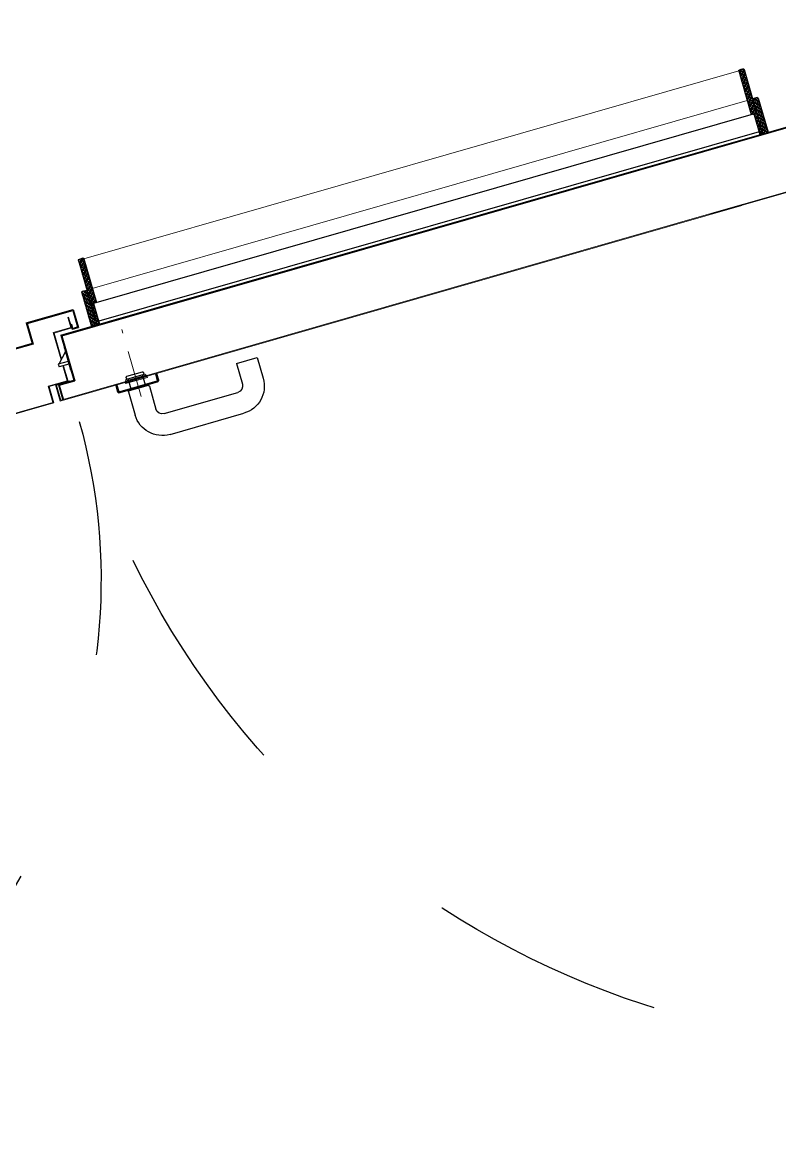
# Model space of a CAD drawing. Header units: centimetres. Extents: x 139057 to 200038, y 34824 to 80516.
# Drawn here: x 164408.1 to 164488.5, y 50869.1 to 50987.1 of the extents above; entities that cross this region are included whole.
import ezdxf

# ---------------------------------------------------------------- set-up
doc = ezdxf.new("R2010")
doc.units = ezdxf.units.CM
doc.header["$LTSCALE"] = 100
doc.linetypes.add('DASHDOT', pattern=[2.35, 1.25, -0.5, 0.1, -0.5])
doc.linetypes.add('HIDDEN', pattern=[0.5, 0.25, -0.25])
for name, color, linetype in [('1', 7, 'Continuous'), ('A-SI-PORTE', 5, 'Continuous'), ('CAMPITURE', 8, 'Continuous'), ('Layer1', 7, 'Continuous'), ('Layer5', 2, 'Continuous')]:
    doc.layers.add(name, color=color, linetype=linetype)
for name, color, linetype, lineweight in [('2', 8, 'HIDDEN', 18), ('4', 7, 'Continuous', 20), ('448_SCALE_001-AM_0', 216, 'Continuous', 50), ('6', 2, 'Continuous', 20)]:
    doc.layers.add(name, color=color, linetype=linetype, lineweight=lineweight)

# ---------------------------------------------------------------- blocks, each defined once
blk = doc.blocks.new('150 doppia anta')
at = {"layer": 'CAMPITURE'}
h = blk.add_hatch(dxfattribs=at)
h.set_pattern_fill('JIS_STN_1E', color=256, scale=2, angle=90, style=0)
h.set_pattern_definition([(45, (-36102.422, 36016.984), (1.41421356, -1.41421356), []), (45, (-36102.422, 36018.394), (1.41421356, -1.41421356), [2, -1])])
edge = h.paths.add_edge_path()
edge.add_arc((-38944.8, -25122.6), 1, 360, 450, ccw=False)
edge.add_line((-38943.8, -25122.6), (-38943.8, -25170.8))
edge.add_line((-38943.8, -25170.8), (-38946.8, -25170.8))
edge.add_line((-38946.8, -25170.8), (-38946.8, -25193.8))
edge.add_line((-38946.8, -25193.8), (-38949.8, -25193.8))
edge.add_line((-38949.8, -25193.8), (-38949.8, -25121.6))
edge.add_line((-38949.8, -25121.6), (-38944.8, -25121.6))
h = blk.add_hatch(dxfattribs=at)
h.set_pattern_fill('JIS_STN_1E', color=256, scale=2, angle=90, style=0)
h.set_pattern_definition([(45, (-36354.9183, 36016.984), (1.41421356, -1.41421356), []), (45, (-36354.9183, 36018.394), (1.41421356, -1.41421356), [2, -1])])
h.paths.add_polyline_path([(-38214.3, -25193.8), (-38217.3, -25193.8), (-38217.3, -25170.8), (-38220.3, -25170.8), (-38220.3, -25121.6), (-38214.3, -25121.6)])
h = blk.add_hatch(dxfattribs=at)
h.set_pattern_fill('JIS_STN_1E', color=256, scale=2, style=0)
h.set_pattern_definition([(135, (-36102.422, 36016.984), (1.41421356, 1.41421356), []), (135, (-36103.832, 36016.984), (1.41421356, 1.41421356), [2, -1])])
edge = h.paths.add_edge_path()
edge.add_arc((-38954.8, -25156.2), 1, 450, 540, ccw=False)
edge.add_line((-38954.8, -25155.2), (-38949.8, -25155.2))
edge.add_line((-38949.8, -25155.2), (-38949.8, -25193.8))
edge.add_line((-38949.8, -25193.8), (-38955.8, -25193.8))
edge.add_line((-38955.8, -25193.8), (-38955.8, -25156.2))
h = blk.add_hatch(dxfattribs=at)
h.set_pattern_fill('JIS_STN_1E', color=256, scale=2, style=0)
h.set_pattern_definition([(135, (-36354.9183, 36016.984), (1.41421356, 1.41421356), []), (135, (-36356.3283, 36016.984), (1.41421356, 1.41421356), [2, -1])])
edge = h.paths.add_edge_path()
edge.add_arc((-38209.3, -25156.2), 1, 360, 450, ccw=False)
edge.add_line((-38208.3, -25156.2), (-38208.3, -25193.8))
edge.add_line((-38208.3, -25193.8), (-38214.3, -25193.8))
edge.add_line((-38214.3, -25193.8), (-38214.3, -25155.2))
edge.add_line((-38214.3, -25155.2), (-38209.3, -25155.2))
at = {"layer": '1', "linetype": 'Continuous', "ltscale": 10}
for p, q in [((-38949.8, -25122.6), (-38949.8, -25193.8)), ((-38944.8, -25121.6), (-38948.8, -25121.6)), ((-38943.8, -25122.6), (-38943.8, -25170.8)), ((-38220.3, -25122.6), (-38220.3, -25170.8)), ((-38219.3, -25121.6), (-38215.3, -25121.6)), ((-38214.3, -25122.6), (-38214.3, -25193.8)), ((-38955.8, -25156.2), (-38955.8, -25193.8)), ((-38954.8, -25155.2), (-38949.8, -25155.2)), ((-38209.3, -25155.2), (-38214.3, -25155.2)), ((-38208.3, -25156.2), (-38208.3, -25193.8)), ((-38946.8, -25171.8), (-38946.8, -25193.8)), ((-38945.8, -25170.8), (-38217.3, -25170.8)), ((-38217.3, -25170.8), (-38217.3, -25193.8)), ((-38142.7, -25171), (-38194.7, -25171)), ((-38194.7, -25171), (-38194.7, -25191)), ((-38143.5, -25171.8), (-38193.9, -25171.8)), ((-38193.9, -25171.8), (-38193.9, -25190.2)), ((-38143.5, -25171.8), (-38143.5, -25194.6)), ((-38142.7, -25171), (-38142.7, -25193.8)), ((-38187.7, -25185.5), (-38188.5, -25185.5)), ((-38188.5, -25185.5), (-38188.5, -25190.2)), ((-38187.7, -25185.5), (-38187.7, -25191)), ((-38174.5, -25193.8), (-39019.4, -25193.8)), ((-38175.3, -25194.6), (-39018.9, -25194.6)), ((-38946.8, -25190.6), (-38217.3, -25190.6)), ((-38187.7, -25191), (-38194.7, -25191)), ((-38188.5, -25190.2), (-38193.9, -25190.2)), ((-38175.3, -25194.6), (-38175.3, -25244.3)), ((-38174.5, -25193.8), (-38174.5, -25243.5)), ((-38143.5, -25194.6), (-37991.8, -25194.6)), ((-38142.7, -25193.8), (-37992.3, -25193.8)), ((-38158.2, -25244.3), (-38175.3, -25244.3)), ((-38157.4, -25243.5), (-38174.5, -25243.5)), ((-38158.2, -25244.3), (-38158.2, -25259.3)), ((-38157.4, -25243.5), (-38157.4, -25259.3)), ((-38157.4, -25259.3), (-38158.2, -25259.3)), ((-38157.4, -25259.3), (-38158.2, -25259.3))]:
    blk.add_line(p, q, dxfattribs=at)
at = {"layer": '1', "linetype": 'Continuous'}
for p, q in [((-38220.9, -25193.8), (-38255.9, -25193.8)), ((-38174.3, -25207.8), (-38174.5, -25207.8)), ((-38174.3, -25207.8), (-38174.3, -25231.8)), ((-38174.3, -25207.8), (-38174.3, -25207.8)), ((-38174.3, -25231.8), (-38174.5, -25231.8)), ((-38247.9, -25258), (-38247.9, -25256)), ((-38228.9, -25258), (-38247.9, -25258)), ((-38229.9, -25255), (-38246.9, -25255)), ((-38246.4, -25270.5), (-38246.4, -25258)), ((-38230.4, -25270.5), (-38230.4, -25258)), ((-38228.9, -25258), (-38228.9, -25256)), ((-38260.9, -25261), (-38260.9, -25268)), ((-38260.9, -25261), (-38259.7, -25261)), ((-38259.7, -25261), (-38259.7, -25268)), ((-38258.9, -25268.8), (-38217.9, -25268.8)), ((-38258.9, -25270), (-38217.9, -25270)), ((-38217.1, -25261), (-38217.1, -25268)), ((-38217.1, -25261), (-38215.9, -25261)), ((-38215.9, -25261), (-38215.9, -25268)), ((-38345.4, -25274), (-38368.4, -25274)), ((-38368.4, -25274), (-38368.4, -25297)), ((-38345.4, -25274), (-38345.4, -25297)), ((-38249.9, -25271.5), (-38249.9, -25297)), ((-38248.9, -25270.5), (-38227.9, -25270.5)), ((-38226.9, -25271.5), (-38226.9, -25297)), ((-38256.9, -25304), (-38338.4, -25304)), ((-38256.9, -25327), (-38338.4, -25327))]:
    blk.add_line(p, q, dxfattribs=at)
at = {"layer": '1', "linetype": 'Continuous', "ltscale": 10}
for centre, start, end in [((-38948.8, -25122.6), 90, 180), ((-38944.8, -25122.6), 0, 90), ((-38219.3, -25122.6), 90, 180), ((-38215.3, -25122.6), 0, 90), ((-38954.8, -25156.2), 90, 180), ((-38209.3, -25156.2), 0, 90), ((-38945.8, -25171.8), 90, 180)]:
    blk.add_arc(centre, 1, start, end, dxfattribs=at)
at = {"layer": '1', "linetype": 'Continuous'}
for centre, radius, start, end in [((-38246.9, -25256), 1, 90, 180), ((-38229.9, -25256), 1, 0, 90), ((-38258.9, -25268), 2, 180, 270), ((-38258.9, -25268), 0.8, 180, 270), ((-38217.9, -25268), 0.8, 270, 0), ((-38217.9, -25268), 2, 270, 0), ((-38248.9, -25271.5), 1, 90, 180), ((-38227.9, -25271.5), 1, 0, 90), ((-38338.4, -25297), 30, 180, 270), ((-38338.4, -25297), 7, 180, 270), ((-38256.9, -25297), 30, 270, 0), ((-38256.9, -25297), 7, 270, 0)]:
    blk.add_arc(centre, radius, start, end, dxfattribs=at)
at = {"layer": '1', "color": 1, "linetype": 'HIDDEN', "ltscale": 10}
for centre, radius, start, end in [((-39092.8, -25282.8), 924.9, 272.4859, 0), ((-37543.1, -25282.7), 624.9, 180.4157, 259.6924)]:
    blk.add_arc(centre, radius, start, end, dxfattribs=at)
at = {"layer": '2', "linetype": 'DASHDOT', "ltscale": 0.4}
blk.add_line((-38238.4, -25279.9), (-38238.4, -25188.4), dxfattribs=at)
at = {"layer": '2', "linetype": 'Continuous'}
for p, q in [((-38226.4, -25259.7), (-38250.4, -25259.7)), ((-38250.4, -25260.7), (-38250.4, -25259.7)), ((-38226.4, -25260.7), (-38250.4, -25260.7)), ((-38226.4, -25261.1), (-38250.4, -25261.1)), ((-38250.4, -25262.1), (-38250.4, -25261.1)), ((-38226.4, -25262.1), (-38250.4, -25262.1)), ((-38226.4, -25260.7), (-38226.4, -25259.7)), ((-38226.4, -25262.1), (-38226.4, -25261.1))]:
    blk.add_line(p, q, dxfattribs=at)
at = {"layer": '4', "linetype": 'Continuous'}
for p, q in [((-38223.4, -25193.8), (-38253.4, -25193.8)), ((-38228.4, -25270), (-38248.4, -25270))]:
    blk.add_line(p, q, dxfattribs=at)
at = {"layer": '6', "linetype": 'Continuous', "ltscale": 10}
for p, q in [((-38943.8, -25122.6), (-38220.3, -25122.6)), ((-38943.8, -25155.2), (-38220.3, -25155.2)), ((-38186.9, -25177.7), (-38187.7, -25177.7)), ((-38187.7, -25189.5), (-38187.7, -25177.7)), ((-38186.9, -25188.7), (-38186.9, -25177.7)), ((-38168.3, -25189.5), (-38187.7, -25189.5)), ((-38167.5, -25188.7), (-38186.9, -25188.7)), ((-38168.3, -25217.9), (-38168.3, -25189.5)), ((-38167.5, -25218.8), (-38167.5, -25188.7)), ((-38168.3, -25242.8), (-38168.3, -25225.6)), ((-38167.5, -25242), (-38167.5, -25225.6)), ((-38169.8, -25242.7), (-38154.5, -25242.7)), ((-38169.8, -25242.7), (-38169.8, -25243.5)), ((-38169.8, -25243.5), (-38155.3, -25243.5)), ((-38147.5, -25242.8), (-38168.3, -25242.8)), ((-38146.7, -25242), (-38167.5, -25242)), ((-38155.3, -25243.5), (-38155.3, -25260)), ((-38154.5, -25242.7), (-38154.5, -25260.8)), ((-38147.5, -25260.8), (-38147.5, -25242.8)), ((-38146.7, -25260), (-38146.7, -25242)), ((-39075.5, -25260.8), (-38873.4, -25260.8)), ((-39074.7, -25260), (-38873.7, -25260)), ((-38908, -25260), (-38155.3, -25260)), ((-38907.6, -25260.8), (-38154.5, -25260.8)), ((-38012.2, -25260.8), (-38147.5, -25260.8)), ((-38012.6, -25260), (-38146.7, -25260))]:
    blk.add_line(p, q, dxfattribs=at)
at = {"layer": '6', "linetype": 'Continuous'}
for p, q in [((-38227.4, -25258.3), (-38249.4, -25258.3)), ((-38249.4, -25259.3), (-38249.4, -25258.3)), ((-38227.4, -25259.3), (-38227.4, -25258.3)), ((-38227.4, -25259.3), (-38249.4, -25259.3))]:
    blk.add_line(p, q, dxfattribs=at)
at = {"layer": 'Layer1'}
blk.add_line((-38175.3, -25197.1), (-38175.3, -25240.1), dxfattribs=at)
at = {"layer": 'Layer5', "linetype": 'Continuous'}
for p, q in [((-38174.3, -25212.1), (-38173.8, -25212.1)), ((-38174.3, -25222.6), (-38163.3, -25222.6)), ((-38173.8, -25212.1), (-38163.8, -25222.6)), ((-38163.3, -25222.6), (-38163.3, -25225.6)), ((-38174.3, -25225.6), (-38163.3, -25225.6))]:
    blk.add_line(p, q, dxfattribs=at)

msp = doc.modelspace()

# ---------------------------------------------------------------- linework, layer by layer
at = {"layer": '448_SCALE_001-AM_0', "linetype": 'Continuous', "elevation": 0}
msp.add_lwpolyline([(164265.88, 51274.33, -0.40481), (164414.88, 51190.74), (164437.05, 51113.87, -0.426581), (164346.89, 50961.54)], format="xyb", dxfattribs=at)

# ---------------------------------------------------------------- block references
at = {"layer": 'A-SI-PORTE', "xscale": -0.09999999999999998, "yscale": 0.09999999999999998, "zscale": 0.1, "rotation": 16.02106237094145}
msp.add_blockref('150 doppia anta', (160047.7, 52321.8, 0), dxfattribs=at)

doc.saveas('drawing.dxf')
